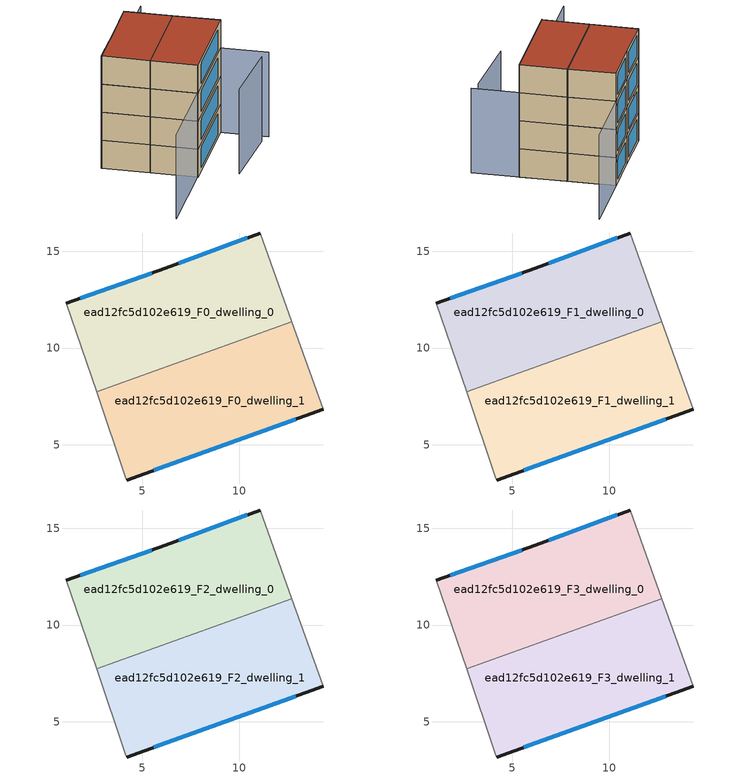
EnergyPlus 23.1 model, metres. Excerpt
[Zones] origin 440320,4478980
ead12fc5d102e619_F0_dwelling_0
 floor ground (EU_floor_Construction): 12.72,11.36 11.1,15.94 6.2,14.12 1.1,12.32 2.65,7.74 z0
 wall outside (EU_wall_Construction): 1.1,12.32 6.2,14.12 11.1,15.94 z0:3
 wall adiabatic (EU_wall_Construction): 11.1,15.94 12.72,11.36 / 2.65,7.74 1.1,12.32 z0:3
 wall to ead12fc5d102e619_F0_dwelling_1 (EU_wall_Construction): 12.72,11.36 2.65,7.74 z0:3
 window (EU_Window_Construction): 1.81,12.57 5.49,13.87 / 6.88,14.37 10.42,15.69 z0.42:2.58
ead12fc5d102e619_F0_dwelling_1
 floor ground (EU_floor_Construction): 14.33,6.84 12.72,11.36 2.65,7.74 4.16,3.29 4.2,3.19 z0
 wall outside (EU_wall_Construction): 14.33,6.84 4.2,3.19 z0:3
 wall adiabatic (EU_wall_Construction): 12.72,11.36 14.33,6.84 / 4.2,3.19 4.16,3.29 2.65,7.74 z0:3
 window (EU_Window_Construction): 12.93,6.34 5.6,3.7 z0.42:2.58
ead12fc5d102e619_F1_dwelling_0
 floor to ead12fc5d102e619_F0_dwelling_0 (EU_floor_Construction): 12.72,11.36 11.1,15.94 6.2,14.12 1.1,12.32 2.65,7.74 z3
 wall outside (EU_wall_Construction): 1.1,12.32 6.2,14.12 11.1,15.94 z3:6
 wall adiabatic (EU_wall_Construction): 11.1,15.94 12.72,11.36 / 2.65,7.74 1.1,12.32 z3:6
 wall to ead12fc5d102e619_F1_dwelling_1 (EU_wall_Construction): 12.72,11.36 2.65,7.74 z3:6
 window (EU_Window_Construction): 1.81,12.57 5.49,13.87 / 6.88,14.37 10.42,15.69 z3.42:5.58
ead12fc5d102e619_F1_dwelling_1
 floor to ead12fc5d102e619_F0_dwelling_1 (EU_floor_Construction): 14.33,6.84 12.72,11.36 2.65,7.74 4.16,3.29 4.2,3.19 z3
 wall outside (EU_wall_Construction): 14.33,6.84 4.2,3.19 z3:6
 wall adiabatic (EU_wall_Construction): 12.72,11.36 14.33,6.84 / 4.2,3.19 4.16,3.29 2.65,7.74 z3:6
 window (EU_Window_Construction): 12.93,6.34 5.6,3.7 z3.42:5.58
ead12fc5d102e619_F2_dwelling_0
 floor to ead12fc5d102e619_F1_dwelling_0 (EU_floor_Construction): 12.72,11.36 11.1,15.94 6.2,14.12 1.1,12.32 2.65,7.74 z6
 wall outside (EU_wall_Construction): 1.1,12.32 6.2,14.12 11.1,15.94 z6:9
 wall adiabatic (EU_wall_Construction): 11.1,15.94 12.72,11.36 / 2.65,7.74 1.1,12.32 z6:9
 wall to ead12fc5d102e619_F2_dwelling_1 (EU_wall_Construction): 12.72,11.36 2.65,7.74 z6:9
 window (EU_Window_Construction): 1.81,12.57 5.49,13.87 / 6.88,14.37 10.42,15.69 z6.42:8.58
ead12fc5d102e619_F2_dwelling_1
 floor to ead12fc5d102e619_F1_dwelling_1 (EU_floor_Construction): 14.33,6.84 12.72,11.36 2.65,7.74 4.16,3.29 4.2,3.19 z6
 wall outside (EU_wall_Construction): 14.33,6.84 4.2,3.19 z6:9
 wall adiabatic (EU_wall_Construction): 12.72,11.36 14.33,6.84 / 4.2,3.19 4.16,3.29 2.65,7.74 z6:9
 window (EU_Window_Construction): 12.93,6.34 5.6,3.7 z6.42:8.58
ead12fc5d102e619_F3_dwelling_0
 floor to ead12fc5d102e619_F2_dwelling_0 (EU_floor_Construction): 12.72,11.36 11.1,15.94 6.2,14.12 1.1,12.32 2.65,7.74 z9
 wall outside (EU_wall_Construction): 1.1,12.32 6.2,14.12 11.1,15.94 z9:12
 wall adiabatic (EU_wall_Construction): 11.1,15.94 12.72,11.36 / 2.65,7.74 1.1,12.32 z9:12
 wall to ead12fc5d102e619_F3_dwelling_1 (EU_wall_Construction): 12.72,11.36 2.65,7.74 z9:12
 window (EU_Window_Construction): 1.81,12.57 5.49,13.87 / 6.88,14.37 10.42,15.69 z9.42:11.58
 roof outside (EU_roof_Construction): 11.1,15.94 12.72,11.36 2.65,7.74 1.1,12.32 6.2,14.12 z12
ead12fc5d102e619_F3_dwelling_1
 floor to ead12fc5d102e619_F2_dwelling_1 (EU_floor_Construction): 14.33,6.84 12.72,11.36 2.65,7.74 4.16,3.29 4.2,3.19 z9
 wall outside (EU_wall_Construction): 14.33,6.84 4.2,3.19 z9:12
 wall adiabatic (EU_wall_Construction): 12.72,11.36 14.33,6.84 / 4.2,3.19 4.16,3.29 2.65,7.74 z9:12
 window (EU_Window_Construction): 12.93,6.34 5.6,3.7 z9.42:11.58
 roof outside (EU_roof_Construction): 12.72,11.36 14.33,6.84 4.2,3.19 4.16,3.29 2.65,7.74 z12
shading: 7.03,0.28 14.63,2.37 / 1.1,12.32 4.3,3.31 / 4.3,3.31 -5.17,-0.06 / 15.88,2.35 11.1,15.94 / 11.1,15.94 18.59,18.58 z0:9
[Building]
EU S2 Campaign: North Axis=0; Terrain=City; Solar Distribution=FullExterior
[Site:Location]
Madrid: Latitude=40.5; Longitude=-3.5; Time Zone=1; Elevation=609
[SizingPeriod:WeatherFileDays]
AnnualSizingPeriod: Begin Month=1; Begin Day of Month=1; End Month=12; End Day of Month=31; Day of Week for Start Day=Monday; Use Weather File Daylight Saving Period=No; Use Weather File Rain and Snow Indicators=No
[MATERIAL]
EU_InternalMass_Material: Roughness=MediumRough; Thickness=0.1; Conductivity=1; Density=1800; Specific Heat=900; Thermal Absorptance=0.9; Solar Absorptance=0.7; Visible Absorptance=0.7
[MATERIAL:NOMASS] Roughness=MediumRough; Thermal Absorptance=0.9; Solar Absorptance=0.7; Visible Absorptance=0.7
Name | Thermal Resistance
EU_wall_NoMass | 1.60022
EU_roof_NoMass | 1.57597
EU_floor_NoMass | 0.470652
[WINDOWMATERIAL:SIMPLEGLAZINGSYSTEM]
EU_Window_SimpleGlazing: UFactor=3.28802; Solar Heat Gain Coefficient=0.85; Visible Transmittance=0.85
[CONSTRUCTION]
EU_wall_Construction: EU_wall_NoMass
EU_roof_Construction: EU_roof_NoMass
EU_floor_Construction: EU_floor_NoMass
EU_InternalMass_Construction: EU_InternalMass_Material
EU_Window_Construction: EU_Window_SimpleGlazing
[ZONE] Type=1; Multiplier=1; Ceiling Height=autocalculate; Floor Area=autocalculate; Part of Total Floor Area=Yes
Name | Volume
ead12fc5d102e619_F0_dwelling_0 | 154.527
ead12fc5d102e619_F1_dwelling_0; ead12fc5d102e619_F2_dwelling_0; ead12fc5d102e619_F3_dwelling_0; ead12fc5d102e619_F0_dwelling_1; ead12fc5d102e619_F1_dwelling_1; ead12fc5d102e619_F2_dwelling_1; ead12fc5d102e619_F3_dwelling_1 | 154.528
[INTERNALMASS] Construction=EU_InternalMass_Construction
Name | Zone or ZoneList | Surface Area
ead12fc5d102e619_F0_dwelling_0_EU_InternalMass | ead12fc5d102e619_F0_dwelling_0 | 51.5092
ead12fc5d102e619_F0_dwelling_1_EU_InternalMass | ead12fc5d102e619_F0_dwelling_1 | 51.5091
ead12fc5d102e619_F1_dwelling_0_EU_InternalMass | ead12fc5d102e619_F1_dwelling_0 | 51.5092
ead12fc5d102e619_F1_dwelling_1_EU_InternalMass | ead12fc5d102e619_F1_dwelling_1 | 51.5091
ead12fc5d102e619_F2_dwelling_0_EU_InternalMass | ead12fc5d102e619_F2_dwelling_0 | 51.5092
ead12fc5d102e619_F2_dwelling_1_EU_InternalMass | ead12fc5d102e619_F2_dwelling_1 | 51.5091
ead12fc5d102e619_F3_dwelling_0_EU_InternalMass | ead12fc5d102e619_F3_dwelling_0 | 51.5092
ead12fc5d102e619_F3_dwelling_1_EU_InternalMass | ead12fc5d102e619_F3_dwelling_1 | 51.5091
[OTHEREQUIPMENT] Fuel Type=Electricity; Design Level Calculation Method=Watts/Area; Power per Zone Floor Area=1; Fraction Latent=0; Fraction Radiant=0; Fraction Lost=0; Carbon Dioxide Generation Rate=0; EndUse Subcategory=EU_Step8_InternalGains
Name | Zone or ZoneList or Space or SpaceList | Schedule
EU_Step8_InternalGain_ead12fc5d102e619_F0_dwelling_0_f000 | ead12fc5d102e619_F0_dwelling_0 | EU_Step8_GainSchedule_ead12fc5d102e619_F0_dwelling_0_f000
EU_Step8_InternalGain_ead12fc5d102e619_F0_dwelling_1_f000 | ead12fc5d102e619_F0_dwelling_1 | EU_Step8_GainSchedule_ead12fc5d102e619_F0_dwelling_1_f000
EU_Step8_InternalGain_ead12fc5d102e619_F1_dwelling_0_f000 | ead12fc5d102e619_F1_dwelling_0 | EU_Step8_GainSchedule_ead12fc5d102e619_F1_dwelling_0_f000
EU_Step8_InternalGain_ead12fc5d102e619_F1_dwelling_1_f000 | ead12fc5d102e619_F1_dwelling_1 | EU_Step8_GainSchedule_ead12fc5d102e619_F1_dwelling_1_f000
EU_Step8_InternalGain_ead12fc5d102e619_F2_dwelling_0_f000 | ead12fc5d102e619_F2_dwelling_0 | EU_Step8_GainSchedule_ead12fc5d102e619_F2_dwelling_0_f000
EU_Step8_InternalGain_ead12fc5d102e619_F2_dwelling_1_f000 | ead12fc5d102e619_F2_dwelling_1 | EU_Step8_GainSchedule_ead12fc5d102e619_F2_dwelling_1_f000
EU_Step8_InternalGain_ead12fc5d102e619_F3_dwelling_0_f000 | ead12fc5d102e619_F3_dwelling_0 | EU_Step8_GainSchedule_ead12fc5d102e619_F3_dwelling_0_f000
EU_Step8_InternalGain_ead12fc5d102e619_F3_dwelling_1_f000 | ead12fc5d102e619_F3_dwelling_1 | EU_Step8_GainSchedule_ead12fc5d102e619_F3_dwelling_1_f000
[ZONEVENTILATION:DESIGNFLOWRATE] Schedule=EU_AlwaysOn; Design Flow Rate Calculation Method=AirChanges/Hour; Air Changes per Hour=0.480704; Ventilation Type=Natural; Fan Pressure Rise=0; Fan Total Efficiency=1; Constant Term Coefficient=1; Temperature Term Coefficient=0; Velocity Term Coefficient=0; Velocity Squared Term Coefficient=0; Minimum Indoor Temperature=-100; Maximum Indoor Temperature=100; Delta Temperature=-100; Minimum Outdoor Temperature=-100; Maximum Outdoor Temperature=100; Maximum Wind Speed=40
Name | Zone or ZoneList or Space or SpaceList
EU_ConstantAir_ead12fc5d102e619_F0_dwelling_0 | ead12fc5d102e619_F0_dwelling_0
EU_ConstantAir_ead12fc5d102e619_F0_dwelling_1 | ead12fc5d102e619_F0_dwelling_1
EU_ConstantAir_ead12fc5d102e619_F1_dwelling_0 | ead12fc5d102e619_F1_dwelling_0
EU_ConstantAir_ead12fc5d102e619_F1_dwelling_1 | ead12fc5d102e619_F1_dwelling_1
EU_ConstantAir_ead12fc5d102e619_F2_dwelling_0 | ead12fc5d102e619_F2_dwelling_0
EU_ConstantAir_ead12fc5d102e619_F2_dwelling_1 | ead12fc5d102e619_F2_dwelling_1
EU_ConstantAir_ead12fc5d102e619_F3_dwelling_0 | ead12fc5d102e619_F3_dwelling_0
EU_ConstantAir_ead12fc5d102e619_F3_dwelling_1 | ead12fc5d102e619_F3_dwelling_1
[HVACTEMPLATE:THERMOSTAT] Constant Heating Setpoint=20; Constant Cooling Setpoint=50
EU_HeatOnly_ead12fc5d102e619_F0_dwelling_0; EU_HeatOnly_ead12fc5d102e619_F0_dwelling_1; EU_HeatOnly_ead12fc5d102e619_F1_dwelling_0; EU_HeatOnly_ead12fc5d102e619_F1_dwelling_1; EU_HeatOnly_ead12fc5d102e619_F2_dwelling_0; EU_HeatOnly_ead12fc5d102e619_F2_dwelling_1; EU_HeatOnly_ead12fc5d102e619_F3_dwelling_0; EU_HeatOnly_ead12fc5d102e619_F3_dwelling_1
[HVACTEMPLATE:ZONE:IDEALLOADSAIRSYSTEM] System Availability Schedule=EU_AlwaysOn; Maximum Heating Supply Air Temperature=50; Minimum Cooling Supply Air Temperature=13; Maximum Heating Supply Air Humidity Ratio=0.0156; Minimum Cooling Supply Air Humidity Ratio=0.0077; Heating Limit=NoLimit; Cooling Limit=NoLimit; Heating Availability Schedule=EU_AlwaysOn; Cooling Availability Schedule=EU_CoolingOff; Dehumidification Control Type=ConstantSensibleHeatRatio; Cooling Sensible Heat Ratio=0.7; Dehumidification Setpoint=60; Humidification Control Type=None; Humidification Setpoint=30; Outdoor Air Method=None; Outdoor Air Flow Rate per Person=0.00944; Outdoor Air Flow Rate per Zone Floor Area=0; Outdoor Air Flow Rate per Zone=0; Demand Controlled Ventilation Type=None; Outdoor Air Economizer Type=NoEconomizer; Heat Recovery Type=None; Sensible Heat Recovery Effectiveness=0.7; Latent Heat Recovery Effectiveness=0.65
Name | Template Thermostat
ead12fc5d102e619_F0_dwelling_0 | EU_HeatOnly_ead12fc5d102e619_F0_dwelling_0
ead12fc5d102e619_F0_dwelling_1 | EU_HeatOnly_ead12fc5d102e619_F0_dwelling_1
ead12fc5d102e619_F1_dwelling_0 | EU_HeatOnly_ead12fc5d102e619_F1_dwelling_0
ead12fc5d102e619_F1_dwelling_1 | EU_HeatOnly_ead12fc5d102e619_F1_dwelling_1
ead12fc5d102e619_F2_dwelling_0 | EU_HeatOnly_ead12fc5d102e619_F2_dwelling_0
ead12fc5d102e619_F2_dwelling_1 | EU_HeatOnly_ead12fc5d102e619_F2_dwelling_1
ead12fc5d102e619_F3_dwelling_0 | EU_HeatOnly_ead12fc5d102e619_F3_dwelling_0
ead12fc5d102e619_F3_dwelling_1 | EU_HeatOnly_ead12fc5d102e619_F3_dwelling_1
[SIZING:ZONE] Zone Cooling Design Supply Air Temperature Input Method=SupplyAirTemperature; Zone Cooling Design Supply Air Temperature=13; Zone Heating Design Supply Air Temperature Input Method=SupplyAirTemperature; Zone Heating Design Supply Air Temperature=50; Zone Cooling Design Supply Air Humidity Ratio=0.008; Zone Heating Design Supply Air Humidity Ratio=0.008; Cooling Design Air Flow Method=DesignDay; Cooling Design Air Flow Rate=0; Cooling Minimum Air Flow per Zone Floor Area=0.000762; Cooling Minimum Air Flow=0; Cooling Minimum Air Flow Fraction=0.2; Heating Design Air Flow Method=DesignDay; Heating Design Air Flow Rate=0; Heating Maximum Air Flow per Zone Floor Area=0.002032; Heating Maximum Air Flow=0.141576; Heating Maximum Air Flow Fraction=0.3; Account for Dedicated Outdoor Air System=No; Dedicated Outdoor Air System Control Strategy=NeutralSupplyAir; Dedicated Outdoor Air Low Setpoint Temperature for Design=autosize; Dedicated Outdoor Air High Setpoint Temperature for Design=autosize; Zone Load Sizing Method=Sensible Load Only No Latent Load; Zone Latent Cooling Design Supply Air Humidity Ratio Input Method=HumidityRatioDifference; Zone Cooling Design Supply Air Humidity Ratio Difference=0.005; Zone Latent Heating Design Supply Air Humidity Ratio Input Method=HumidityRatioDifference; Zone Humidification Design Supply Air Humidity Ratio Difference=0.005
ead12fc5d102e619_F0_dwelling_0; ead12fc5d102e619_F0_dwelling_1; ead12fc5d102e619_F1_dwelling_0; ead12fc5d102e619_F1_dwelling_1; ead12fc5d102e619_F2_dwelling_0; ead12fc5d102e619_F2_dwelling_1; ead12fc5d102e619_F3_dwelling_0; ead12fc5d102e619_F3_dwelling_1
[SCHEDULE:CONSTANT]
Name | Hourly Value
EU_AlwaysOn | 1
EU_CoolingOff | 0
[SCHEDULE:FILE] Column Number=1; Rows to Skip at Top=0; Number of Hours of Data=8760; Column Separator=Comma; Interpolate to Timestep=No; Minutes per Item=60; Adjust Schedule for Daylight Savings=Yes
Name | File
EU_Step8_GainSchedule_ead12fc5d102e619_F0_dwelling_0_f000 | ../../schedules/ead12fc5d102e619/ead12fc5d102e619_F0_dwelling_0_f000_gain.csv
EU_Step8_GainSchedule_ead12fc5d102e619_F0_dwelling_1_f000 | ../../schedules/ead12fc5d102e619/ead12fc5d102e619_F0_dwelling_1_f000_gain.csv
EU_Step8_GainSchedule_ead12fc5d102e619_F1_dwelling_0_f000 | ../../schedules/ead12fc5d102e619/ead12fc5d102e619_F1_dwelling_0_f000_gain.csv
EU_Step8_GainSchedule_ead12fc5d102e619_F1_dwelling_1_f000 | ../../schedules/ead12fc5d102e619/ead12fc5d102e619_F1_dwelling_1_f000_gain.csv
EU_Step8_GainSchedule_ead12fc5d102e619_F2_dwelling_0_f000 | ../../schedules/ead12fc5d102e619/ead12fc5d102e619_F2_dwelling_0_f000_gain.csv
EU_Step8_GainSchedule_ead12fc5d102e619_F2_dwelling_1_f000 | ../../schedules/ead12fc5d102e619/ead12fc5d102e619_F2_dwelling_1_f000_gain.csv
EU_Step8_GainSchedule_ead12fc5d102e619_F3_dwelling_0_f000 | ../../schedules/ead12fc5d102e619/ead12fc5d102e619_F3_dwelling_0_f000_gain.csv
EU_Step8_GainSchedule_ead12fc5d102e619_F3_dwelling_1_f000 | ../../schedules/ead12fc5d102e619/ead12fc5d102e619_F3_dwelling_1_f000_gain.csv
